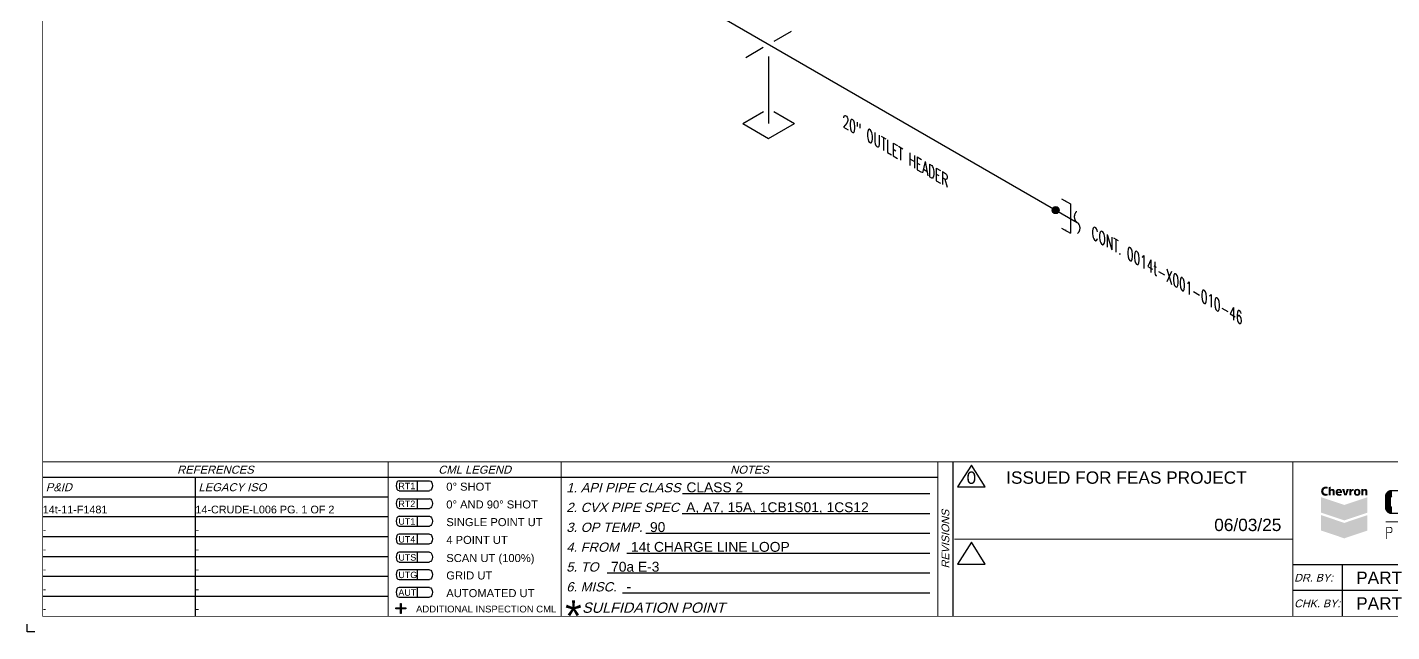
# Model space of a CAD drawing. Header units: inches. Extents: x 0 to 17.2, y 0 to 11.2.
# Drawn here: x 0 to 11.05, y 0 to 4.89 of the extents above; entities that cross this region are included whole.
import ezdxf
from ezdxf.enums import TextEntityAlignment as Align

# ---------------------------------------------------------------- set-up
doc = ezdxf.new("R2010")
doc.units = ezdxf.units.IN
doc.header["$MEASUREMENT"] = 0
doc.linetypes.add('HIDDEN2', pattern=[0.1875, 0.125, -0.0625])
for name, color, linetype in [('BORDER', 3, 'Continuous'), ('BORDERTEXT', 7, 'Continuous'), ('Continuation', 7, 'Continuous'), ('DL', 20, 'Continuous'), ('FITTINGS', 4, 'Continuous'), ('LOGO', 8, 'Continuous'), ('PIPE-ANNO', 150, 'HIDDEN2'), ('TEXT', 7, 'Continuous'), ('UNAS.PIPE', 251, 'Continuous')]:
    doc.layers.add(name, color=color, linetype=linetype)
doc.layers.add('PIPE', color=7, linetype='Continuous', lineweight=30)
doc.styles.add('FEASStandard', font='arial.ttf')
doc.styles.add('PART_Standard', font='romans', dxfattribs={"width": 0.8, "height": 0.09})
doc.styles.add('Richmond', font='arial.ttf')
doc.dimstyles.new('Richmond', dxfattribs={"dimtxt": 0.18, "dimasz": 0.18, "dimexe": 0.18, "dimexo": 0.0625, "dimgap": 0.09, "dimtad": 0, "dimtih": 1, "dimtoh": 1, "dimdec": 4, "dimzin": 0, "dimdsep": 46, "dimtxsty": 'Richmond', "dimcen": 0.09, "dimadec": 0, "dimazin": 0, "dimtfac": 1, "dimtdec": 4, "dimtofl": 0, "dimtmove": 0, "dimatfit": 3, "dimfxl": 1, "dimtolj": 1, "dimtzin": 0, "dimarcsym": 0})

# ---------------------------------------------------------------- blocks, each defined once
blk = doc.blocks.new('Border')
h = blk.add_hatch(color=256)
h.dxf.hatch_style = 1
h.paths.add_polyline_path([(3.147, 0.317), (3.11, 0.317), (3.11, 0.31), (3.147, 0.31), (3.147, 0.273), (3.154, 0.273), (3.154, 0.31), (3.191, 0.31), (3.191, 0.317), (3.154, 0.317), (3.154, 0.354), (3.147, 0.354)])
at = {"layer": 'LOGO', "lineweight": 0}
h = blk.add_hatch(color=164, dxfattribs=at)
edge = h.paths.add_edge_path()
edge.add_spline(control_points=[(10.659, 1.229), (10.656, 1.227), (10.65, 1.225), (10.642, 1.225), (10.618, 1.225), (10.605, 1.242), (10.605, 1.262), (10.605, 1.287), (10.622, 1.3), (10.643, 1.3), (10.652, 1.3), (10.656, 1.298), (10.659, 1.297), (10.659, 1.297), (10.656, 1.282), (10.656, 1.282), (10.653, 1.284), (10.65, 1.285), (10.644, 1.285), (10.634, 1.285), (10.623, 1.279), (10.623, 1.263), (10.623, 1.248), (10.632, 1.241), (10.644, 1.241), (10.649, 1.241), (10.652, 1.241), (10.656, 1.243), (10.656, 1.243), (10.659, 1.229), (10.659, 1.229)], knot_values=[0, 0, 0, 0, 1, 1, 1, 2, 2, 2, 3, 3, 3, 4, 4, 4, 5, 5, 5, 6, 6, 6, 7, 7, 7, 8, 8, 8, 9, 9, 9, 10, 10, 10, 10], degree=3, periodic=0)
h = blk.add_hatch(color=164, dxfattribs=at)
edge = h.paths.add_edge_path()
edge.add_spline(control_points=[(10.698, 1.282), (10.692, 1.282), (10.685, 1.279), (10.682, 1.274), (10.682, 1.274), (10.682, 1.274), (10.682, 1.274), (10.682, 1.274), (10.682, 1.3), (10.682, 1.3), (10.682, 1.3), (10.666, 1.294), (10.666, 1.294), (10.666, 1.294), (10.666, 1.228), (10.666, 1.228), (10.666, 1.228), (10.682, 1.228), (10.682, 1.228), (10.682, 1.228), (10.682, 1.259), (10.682, 1.259), (10.682, 1.263), (10.685, 1.268), (10.691, 1.268), (10.697, 1.268), (10.699, 1.263), (10.699, 1.256), (10.699, 1.256), (10.699, 1.228), (10.699, 1.228), (10.699, 1.228), (10.715, 1.228), (10.715, 1.228), (10.715, 1.228), (10.715, 1.259), (10.715, 1.259), (10.715, 1.275), (10.708, 1.282), (10.698, 1.282)], knot_values=[0, 0, 0, 0, 1, 1, 1, 2, 2, 2, 3, 3, 3, 4, 4, 4, 5, 5, 5, 6, 6, 6, 7, 7, 7, 8, 8, 8, 9, 9, 9, 10, 10, 10, 11, 11, 11, 12, 12, 12, 13, 13, 13, 13], degree=3, periodic=0)
h = blk.add_hatch(color=164, dxfattribs=at)
edge = h.paths.add_edge_path(flags=16)
edge.add_spline(control_points=[(10.758, 1.26), (10.758, 1.264), (10.756, 1.271), (10.749, 1.271), (10.742, 1.271), (10.739, 1.265), (10.739, 1.26), (10.739, 1.26), (10.758, 1.26), (10.758, 1.26)], knot_values=[0, 0, 0, 0, 1, 1, 1, 2, 2, 2, 3, 3, 3, 3], degree=3, periodic=0)
edge = h.paths.add_edge_path()
edge.add_spline(control_points=[(10.739, 1.249), (10.74, 1.242), (10.745, 1.238), (10.754, 1.238), (10.759, 1.238), (10.765, 1.24), (10.769, 1.242), (10.769, 1.242), (10.771, 1.23), (10.771, 1.23), (10.765, 1.227), (10.758, 1.225), (10.751, 1.225), (10.732, 1.225), (10.722, 1.237), (10.722, 1.254), (10.722, 1.271), (10.733, 1.282), (10.75, 1.282), (10.767, 1.282), (10.774, 1.27), (10.774, 1.254), (10.774, 1.253), (10.774, 1.25), (10.774, 1.249), (10.774, 1.249), (10.739, 1.249), (10.739, 1.249)], knot_values=[0, 0, 0, 0, 1, 1, 1, 2, 2, 2, 3, 3, 3, 4, 4, 4, 5, 5, 5, 6, 6, 6, 7, 7, 7, 8, 8, 8, 9, 9, 9, 9], degree=3, periodic=0)
blk.add_hatch(color=164, dxfattribs=at).paths.add_polyline_path([(10.793, 1.228), (10.775, 1.28), (10.793, 1.28), (10.802, 1.243), (10.803, 1.243), (10.812, 1.28), (10.83, 1.28), (10.812, 1.228)])
h = blk.add_hatch(color=164, dxfattribs=at)
edge = h.paths.add_edge_path()
edge.add_spline(control_points=[(10.834, 1.263), (10.834, 1.271), (10.834, 1.276), (10.834, 1.28), (10.834, 1.28), (10.849, 1.28), (10.849, 1.28), (10.849, 1.28), (10.849, 1.27), (10.849, 1.27), (10.849, 1.27), (10.85, 1.27), (10.85, 1.27), (10.852, 1.278), (10.857, 1.281), (10.863, 1.281), (10.865, 1.281), (10.866, 1.281), (10.868, 1.281), (10.868, 1.281), (10.868, 1.266), (10.868, 1.266), (10.867, 1.266), (10.864, 1.266), (10.862, 1.266), (10.855, 1.265), (10.852, 1.261), (10.851, 1.256), (10.85, 1.255), (10.85, 1.254), (10.85, 1.252), (10.85, 1.252), (10.85, 1.228), (10.85, 1.228), (10.85, 1.228), (10.834, 1.228), (10.834, 1.228), (10.834, 1.228), (10.834, 1.263), (10.834, 1.263)], knot_values=[0, 0, 0, 0, 1, 1, 1, 2, 2, 2, 3, 3, 3, 4, 4, 4, 5, 5, 5, 6, 6, 6, 7, 7, 7, 8, 8, 8, 9, 9, 9, 10, 10, 10, 11, 11, 11, 12, 12, 12, 13, 13, 13, 13], degree=3, periodic=0)
h = blk.add_hatch(color=164, dxfattribs=at)
edge = h.paths.add_edge_path(flags=16)
edge.add_spline(control_points=[(10.908, 1.254), (10.908, 1.262), (10.905, 1.27), (10.897, 1.27), (10.889, 1.27), (10.886, 1.262), (10.886, 1.254), (10.886, 1.245), (10.889, 1.238), (10.897, 1.238), (10.905, 1.238), (10.908, 1.245), (10.908, 1.254)], knot_values=[0, 0, 0, 0, 1, 1, 1, 2, 2, 2, 3, 3, 3, 4, 4, 4, 4], degree=3, periodic=0)
edge = h.paths.add_edge_path()
edge.add_spline(control_points=[(10.924, 1.254), (10.924, 1.237), (10.914, 1.225), (10.897, 1.225), (10.88, 1.225), (10.87, 1.237), (10.87, 1.254), (10.87, 1.271), (10.88, 1.282), (10.897, 1.282), (10.914, 1.282), (10.924, 1.271), (10.924, 1.254)], knot_values=[0, 0, 0, 0, 1, 1, 1, 2, 2, 2, 3, 3, 3, 4, 4, 4, 4], degree=3, periodic=0)
h = blk.add_hatch(color=164, dxfattribs=at)
edge = h.paths.add_edge_path()
edge.add_spline(control_points=[(10.931, 1.263), (10.931, 1.27), (10.931, 1.275), (10.931, 1.28), (10.931, 1.28), (10.946, 1.28), (10.946, 1.28), (10.946, 1.28), (10.946, 1.273), (10.946, 1.273), (10.946, 1.273), (10.946, 1.273), (10.946, 1.273), (10.948, 1.276), (10.954, 1.282), (10.963, 1.282), (10.973, 1.282), (10.98, 1.275), (10.98, 1.259), (10.98, 1.259), (10.98, 1.228), (10.98, 1.228), (10.98, 1.228), (10.964, 1.228), (10.964, 1.228), (10.964, 1.228), (10.964, 1.257), (10.964, 1.257), (10.964, 1.263), (10.962, 1.268), (10.956, 1.268), (10.951, 1.268), (10.949, 1.265), (10.948, 1.262), (10.947, 1.261), (10.947, 1.259), (10.947, 1.258), (10.947, 1.258), (10.947, 1.228), (10.947, 1.228), (10.947, 1.228), (10.931, 1.228), (10.931, 1.228), (10.931, 1.228), (10.931, 1.263), (10.931, 1.263)], knot_values=[0, 0, 0, 0, 1, 1, 1, 2, 2, 2, 3, 3, 3, 4, 4, 4, 5, 5, 5, 6, 6, 6, 7, 7, 7, 8, 8, 8, 9, 9, 9, 10, 10, 10, 11, 11, 11, 12, 12, 12, 13, 13, 13, 14, 14, 14, 15, 15, 15, 15], degree=3, periodic=0)
h = blk.add_hatch(color=150, dxfattribs=at)
h.set_gradient(color1=(0, 127, 255), color2=(0, 59, 117), rotation=45, one_color=1, tint=0.23, name='HEMISPHERICAL')
h.paths.add_polyline_path([(10.605, 1.089), (10.605, 1.214), (10.793, 1.151)])
h = blk.add_hatch(color=142, dxfattribs=at)
h.set_gradient(color1=(0, 153, 204), color2=(0, 57, 77), rotation=75, one_color=1, tint=0.15, name='INVCYLINDER')
h.paths.add_polyline_path([(10.98, 1.214), (10.793, 1.151), (10.605, 1.089), (10.793, 1.026), (10.98, 1.089)])
h = blk.add_hatch(color=242, dxfattribs=at)
h.set_gradient(color1=(204, 0, 51), color2=(102, 0, 26), rotation=45, one_color=1, tint=0.2, name='HEMISPHERICAL')
h.paths.add_polyline_path([(10.605, 0.944), (10.605, 1.069), (10.793, 1.006)])
h = blk.add_hatch(color=1, dxfattribs=at)
h.set_gradient(color1=(255, 0, 0), color2=(87, 0, 0), rotation=75, one_color=1, tint=0.17, name='INVCYLINDER')
h.paths.add_polyline_path([(10.98, 1.069), (10.793, 1.006), (10.605, 0.944), (10.793, 0.881), (10.98, 0.944)])
blk.add_line((5.432, 1.244), (7.435, 1.244))
for points in [[(5.43, 1.083), (7.435, 1.083)], [(5.136, 0.922), (7.435, 0.922)], [(4.982, 0.762), (7.435, 0.762)], [(4.822, 0.601), (7.435, 0.601)], [(3.147, 0.317), (3.147, 0.354), (3.154, 0.354), (3.154, 0.317)], [(4.947, 0.44), (7.435, 0.44)], [(3.147, 0.31), (3.11, 0.31), (3.11, 0.317), (3.147, 0.317)], [(3.154, 0.31), (3.154, 0.273), (3.147, 0.273), (3.147, 0.31)], [(3.154, 0.317), (3.191, 0.317), (3.191, 0.31), (3.154, 0.31)]]:
    blk.add_lwpolyline(points)
at = {"layer": 'BORDER'}
for p, q in [((7.625, 0.25), (7.625, 1.5)), ((7.5, 1.375), (0.25, 1.375)), ((1.487, 0.25), (1.487, 1.375)), ((1.487, 1.214), (0.25, 1.214)), ((3.048, 1.214), (1.487, 1.214)), ((1.487, 1.054), (0.25, 1.054)), ((3.048, 1.054), (1.487, 1.054)), ((1.487, 0.893), (0.25, 0.893)), ((3.048, 0.893), (1.487, 0.893)), ((1.487, 0.732), (0.25, 0.732)), ((3.048, 0.732), (1.487, 0.732)), ((12.25, 0.667), (10.375, 0.667)), ((10.775, 0.667), (10.775, 0.25)), ((1.487, 0.571), (0.25, 0.571)), ((3.048, 0.571), (1.487, 0.571)), ((12.25, 0.458), (10.375, 0.458)), ((1.487, 0.411), (0.25, 0.411)), ((3.048, 0.411), (1.487, 0.411))]:
    blk.add_line(p, q, dxfattribs=at)
at = {"layer": 'BORDER', "const_width": 0.005}
blk.add_lwpolyline([(0.25, 0.25), (17.25, 0.25), (17.25, 11.25), (0.25, 11.25)], close=True, dxfattribs=at)
at = {"layer": 'BORDER', "const_width": 0.00833}
for points in [[(17.25, 1.5), (0.25, 1.5)], [(3.048, 0.25), (3.048, 1.5)], [(4.45, 0.25), (4.45, 1.5)], [(7.5, 0.25), (7.5, 1.5)], [(10.375, 0.25), (10.375, 1.5)], [(7.634, 0.875), (10.375, 0.875)]]:
    blk.add_lwpolyline(points, dxfattribs=at)
at = {"layer": 'BORDERTEXT', "color": 7, "linetype": 'Continuous'}
for p, q in [((3.137, 1.346), (3.383, 1.346)), ((3.137, 1.267), (3.383, 1.267)), ((3.137, 1.202), (3.383, 1.202)), ((3.137, 1.123), (3.383, 1.123))]:
    blk.add_line(p, q, dxfattribs=at)
at = {"layer": 'BORDERTEXT'}
for p, q in [((3.283, 1.346), (3.283, 1.267)), ((3.283, 1.202), (3.283, 1.123)), ((3.283, 1.059), (3.283, 0.98)), ((3.283, 1.059), (3.283, 0.98)), ((3.283, 0.915), (3.283, 0.836)), ((3.283, 0.915), (3.283, 0.836)), ((3.283, 0.768), (3.283, 0.689)), ((3.283, 0.768), (3.283, 0.689)), ((3.283, 0.626), (3.283, 0.548)), ((3.283, 0.626), (3.283, 0.548)), ((3.283, 0.483), (3.283, 0.405)), ((3.283, 0.483), (3.283, 0.405))]:
    blk.add_line(p, q, dxfattribs=at)
at = {"layer": 'BORDERTEXT', "color": 7}
for p, q in [((3.383, 1.059), (3.137, 1.059)), ((3.137, 0.98), (3.383, 0.98)), ((3.383, 0.915), (3.137, 0.915)), ((3.137, 0.836), (3.383, 0.836)), ((3.383, 0.768), (3.137, 0.768)), ((3.137, 0.689), (3.383, 0.689)), ((3.383, 0.626), (3.137, 0.626)), ((3.137, 0.548), (3.383, 0.548)), ((3.383, 0.483), (3.137, 0.483)), ((3.137, 0.405), (3.383, 0.405))]:
    blk.add_line(p, q, dxfattribs=at)
at = {"layer": 'BORDERTEXT'}
for centre in [(3.137, 1.307), (3.137, 1.163), (3.137, 1.02), (3.137, 0.876), (3.137, 0.729), (3.137, 0.587), (3.137, 0.444)]:
    blk.add_ellipse(centre, major_axis=(0, -0.0394), ratio=0.624439, start_param=3.141593, end_param=6.283185, dxfattribs=at)
at = {"layer": 'BORDERTEXT', "extrusion": (0, 0, -1)}
for centre in [(3.383, 1.307), (3.383, 1.163), (3.383, 1.02), (3.383, 0.876), (3.383, 0.729), (3.383, 0.587), (3.383, 0.444)]:
    blk.add_ellipse(centre, major_axis=(0, -0.0394), ratio=0.624439, start_param=3.141593, end_param=6.283185, dxfattribs=at)
at = {"layer": 'LOGO'}
for p, q in [((11.13, 1.118), (11.13, 1.233)), ((11.133, 1.109), (11.133, 1.242)), ((11.136, 1.103), (11.136, 1.248)), ((11.139, 1.099), (11.139, 1.252)), ((11.143, 1.096), (11.143, 1.255)), ((11.146, 1.094), (11.146, 1.257)), ((11.149, 1.091), (11.149, 1.26)), ((11.152, 1.09), (11.152, 1.261)), ((11.155, 1.088), (11.155, 1.263)), ((11.158, 1.087), (11.158, 1.264)), ((11.161, 1.086), (11.161, 1.265)), ((11.164, 1.086), (11.164, 1.265)), ((11.168, 1.085), (11.168, 1.266)), ((11.171, 1.216), (11.171, 1.266)), ((11.174, 1.22), (11.174, 1.266)), ((11.171, 1.085), (11.171, 1.136)), ((11.174, 1.085), (11.174, 1.132))]:
    blk.add_line(p, q, dxfattribs=at)
for points in [[(11.129, 1.225), (11.128, 1.209), (11.127, 1.192), (11.127, 1.176), (11.127, 1.16), (11.128, 1.144), (11.129, 1.127), (11.129, 1.127), (11.129, 1.125), (11.13, 1.122), (11.13, 1.12), (11.13, 1.117), (11.131, 1.115), (11.132, 1.112), (11.133, 1.11), (11.134, 1.108), (11.135, 1.106), (11.136, 1.104), (11.137, 1.102), (11.139, 1.1), (11.141, 1.098), (11.142, 1.097), (11.144, 1.095), (11.146, 1.093), (11.148, 1.092), (11.15, 1.091), (11.152, 1.09), (11.155, 1.089), (11.157, 1.088), (11.159, 1.087), (11.161, 1.086), (11.164, 1.086), (11.166, 1.085), (11.169, 1.085), (11.171, 1.085), (11.228, 1.085)], [(11.177, 1.13), (11.176, 1.131), (11.174, 1.132), (11.173, 1.133), (11.172, 1.134), (11.171, 1.135), (11.17, 1.136), (11.17, 1.138), (11.169, 1.139), (11.168, 1.141), (11.168, 1.142), (11.168, 1.144), (11.168, 1.145), (11.168, 1.206), (11.168, 1.208), (11.168, 1.209), (11.168, 1.211), (11.169, 1.213), (11.17, 1.214), (11.17, 1.215), (11.171, 1.217), (11.172, 1.218), (11.173, 1.219), (11.174, 1.22), (11.176, 1.221), (11.177, 1.222)], [(11.228, 1.266), (11.171, 1.266), (11.169, 1.266), (11.166, 1.266), (11.164, 1.265), (11.161, 1.265), (11.159, 1.264), (11.157, 1.263), (11.155, 1.263), (11.152, 1.261), (11.15, 1.26), (11.148, 1.259), (11.146, 1.258), (11.144, 1.256), (11.142, 1.255), (11.141, 1.253), (11.139, 1.251), (11.137, 1.249), (11.136, 1.247), (11.135, 1.245), (11.134, 1.243), (11.133, 1.241), (11.132, 1.238), (11.131, 1.236), (11.13, 1.234), (11.13, 1.231), (11.13, 1.229), (11.129, 1.227), (11.129, 1.224)]]:
    blk.add_lwpolyline(points, dxfattribs=at)
for points, const_width in [([(12.024, 1.015), (11.127, 1.015)], 0.00625), ([(11.136, 0.974), (11.136, 0.875)], 0.00773)]:
    blk.add_lwpolyline(points, dxfattribs=dict(at, const_width=const_width))
at = {"layer": 'LOGO', "const_width": 0.00773}
blk.add_lwpolyline([(11.14, 0.97), (11.162, 0.97, -0.414214), (11.179, 0.953), (11.179, 0.944, -0.414214), (11.162, 0.927), (11.14, 0.927)], format="xyb", dxfattribs=at)
at = {"layer": 'BORDERTEXT', "style": 'FEASStandard', "oblique": 15}
for s, p in [('REFERENCES', (1.649, 1.437)), ('CML LEGEND', (3.749, 1.437)), ('NOTES', (5.975, 1.437))]:
    blk.add_text(s, height=0.065, dxfattribs=at).set_placement(p, align=Align.MIDDLE)
for s, height, p in [('P&ID', 0.065, (0.275, 1.295)), ('LEGACY ISO', 0.065, (1.512, 1.295)), ('DR. BY:', 0.0625, (10.387, 0.562)), ('CHK. BY:', 0.0625, (10.387, 0.354))]:
    blk.add_text(s, height=height, dxfattribs=at).set_placement(p, align=Align.MIDDLE_LEFT)
at = {"layer": 'BORDERTEXT', "style": 'FEASStandard'}
for s, height, p in [('RT1', 0.0518, (3.131, 1.279)), ('0%%D SHOT', 0.0648, (3.519, 1.267)), ('RT2', 0.0518, (3.131, 1.135)), ('0%%D AND 90%%D SHOT', 0.0648, (3.519, 1.123)), ('UT1', 0.0518, (3.131, 0.992)), ('SINGLE POINT UT', 0.0648, (3.519, 0.98)), ('UT4', 0.0518, (3.131, 0.847)), ('4 POINT UT', 0.0648, (3.519, 0.836)), ('UTS', 0.0518, (3.131, 0.701)), ('SCAN UT (100%%%)', 0.0648, (3.519, 0.689)), ('UTG', 0.0518, (3.131, 0.559)), ('GRID UT', 0.0648, (3.519, 0.548)), ('AUT', 0.0518, (3.131, 0.416)), ('AUTOMATED UT', 0.0648, (3.519, 0.405)), ('ADDITIONAL INSPECTION CML', 0.055, (3.274, 0.281))]:
    blk.add_text(s, height=height, dxfattribs=at).set_placement(p)
at = {"layer": 'BORDERTEXT', "style": 'FEASStandard', "oblique": 15}
for s, height, p in [('1. API PIPE CLASS', 0.075, (4.491, 1.254)), ('2. CVX PIPE SPEC', 0.075, (4.491, 1.094)), ('3. OP TEMP.', 0.075, (4.491, 0.933)), ('4. FROM ', 0.075, (4.491, 0.772)), ('5. TO ', 0.075, (4.491, 0.612)), ('6. MISC. ', 0.075, (4.491, 0.451)), ('SULFIDATION POINT', 0.08333, (4.619, 0.278))]:
    blk.add_text(s, height=height, dxfattribs=at).set_placement(p)
blk.add_text('REVISIONS', height=0.0625, rotation=90, dxfattribs=at).set_placement((7.562, 0.875), align=Align.MIDDLE)
at = {"layer": 'BORDERTEXT', "insert": (4.481, 0.378), "char_height": 0.25, "attachment_point": 1, "style": 'FEASStandard'}
blk.add_mtext('*', dxfattribs=at)
blk = doc.blocks.new('BORDER TEXT')
at = {"layer": 'BORDERTEXT'}
for tag, p, height, style in [('API_PIPE_CLASS', (5.464, 1.254), 0.08, 'Richmond'), ('MATERIAL1', (12.263, 1.211), 0.08, 'Richmond'), ('P&ID_#1', (0.25, 1.083), 0.0625, 'FEASStandard'), ('LINE_#1', (1.487, 1.083), 0.0625, 'FEASStandard'), ('CVX_PIPE_SPEC', (5.462, 1.093), 0.08, 'Richmond'), ('MATERIAL2', (12.263, 1.04), 0.08, 'Richmond'), ('OP_TEMP', (5.169, 0.932), 0.08, 'Richmond'), ('P&ID_#2', (0.25, 0.922), 0.0625, 'FEASStandard'), ('LINE_#2', (1.487, 0.922), 0.0625, 'FEASStandard'), ('MATERIAL3', (12.263, 0.868), 0.08, 'Richmond'), ('P&ID_#3', (0.25, 0.762), 0.0625, 'FEASStandard'), ('LINE_#3', (1.487, 0.762), 0.0625, 'FEASStandard'), ('FROM', (5.015, 0.772), 0.08, 'Richmond'), ('MATERIAL4', (12.263, 0.696), 0.08, 'Richmond'), ('P&ID_#4', (0.25, 0.601), 0.0625, 'FEASStandard'), ('LINE_#4', (1.487, 0.601), 0.0625, 'FEASStandard'), ('TO', (4.854, 0.611), 0.08, 'Richmond'), ('MATERIAL5', (12.263, 0.525), 0.08, 'Richmond'), ('P&ID_#5', (0.25, 0.44), 0.0625, 'FEASStandard'), ('LINE_#5', (1.487, 0.44), 0.0625, 'FEASStandard'), ('MISC', (4.979, 0.451), 0.08, 'Richmond'), ('INSULATION', (12.928, 0.414), 0.0625, 'FEASStandard'), ('P&ID_#6', (0.25, 0.28), 0.0625, 'FEASStandard'), ('LINE_#6', (1.487, 0.28), 0.0625, 'FEASStandard'), ('PWHT', (12.928, 0.281), 0.0625, 'FEASStandard')]:
    blk.add_attdef(tag, p, '', height=height, dxfattribs=dict(at, style=style))
at = {"layer": 'BORDERTEXT', "style": 'FEASStandard'}
for tag, p in [('DR.BY', (11.075, 0.562)), ('DR.BY_DATE', (11.95, 0.562)), ('CHK_BY', (11.075, 0.354)), ('CHK._BY_DATE', (11.95, 0.354))]:
    blk.add_attdef(tag, text='', height=0.1, dxfattribs=at).set_placement(p, align=Align.MIDDLE_CENTER)
at = {"layer": 'BORDERTEXT', "style": 'PART_Standard', "width": 0.8}
for tag, p in [('PLANT_NUMBER', (13.938, 0.384)), ('SYSTEM_NUMBER', (14.812, 0.384)), ('CIRCUIT_NUMBER', (15.688, 0.384)), ('SHEET_NUMBER', (16.5, 0.384)), ('REVISION', (17.062, 0.384))]:
    blk.add_attdef(tag, text='', height=0.15, dxfattribs=at).set_placement(p, align=Align.MIDDLE_CENTER)
blk = doc.blocks.new('4_SUPPORT_I-BEAM_30')
at = {"color": 0, "linetype": 'ByBlock', "lineweight": -2}
for p, q in [((-0.044, 0.025), (-0.186, 0.107)), ((0.186, -0.107), (0.044, -0.025))]:
    blk.add_line(p, q, dxfattribs=at)
blk = doc.blocks.new('4_SUPPORT_PLATE_00')
at = {"color": 0, "linetype": 'ByBlock', "lineweight": -2}
for p, q in [((0, -0.1), (0, -0.643)), ((-0.21, -0.643), (-0.042, -0.546)), ((0.041, -0.545), (0.21, -0.643)), ((-0.21, -0.643), (0, -0.764)), ((0, -0.764), (0.21, -0.643))]:
    blk.add_line(p, q, dxfattribs=at)
blk = doc.blocks.new('1_Text_330')
at = {"layer": 'TEXT', "style": 'PART_Standard', "oblique": 330, "width": 0.8}
blk.add_attdef('3/4"', (0, 0), '', height=0.09, rotation=330, dxfattribs=at)
blk = doc.blocks.new('2_WELD_SINGLE_00')
at = {"linetype": 'ByBlock', "lineweight": -2}
h = blk.add_hatch(color=0, dxfattribs=at)
edge = h.paths.add_edge_path()
edge.add_arc((0, 0), 0.0286, 0, 360)
at = {"color": 0, "linetype": 'ByBlock', "lineweight": -2}
blk.add_circle((0, 0), 0.0286, dxfattribs=at)
blk = doc.blocks.new('1_BREAK-PIPE_PIPE_00')
at = {"color": 0, "linetype": 'ByBlock', "lineweight": -2}
for centre, major_axis in [((0.03, -0.092), (0, 0.101)), ((-0.03, 0.092), (0, -0.101))]:
    blk.add_ellipse(centre, major_axis=major_axis, ratio=0.711978, start_param=0.427466, end_param=3.141593, dxfattribs=at)
blk = doc.blocks.new('1_Tilde_00')
at = {"layer": 'PIPE-ANNO', "xscale": -0.5000000000000001, "yscale": 0.5, "zscale": 0.5}
blk.add_blockref('1_BREAK-PIPE_PIPE_00', (0, 0), dxfattribs=at)
blk = doc.blocks.new('1_Cont_330')
at = {"layer": 'Continuation', "style": 'PART_Standard', "oblique": 330, "width": 0.8}
blk.add_attdef('CONT.', (0, 0), '', height=0.09, rotation=330, dxfattribs=at)
blk = doc.blocks.new('*U89')
at = {"color": 20, "linetype": 'ByBlock', "ltscale": 0.7}
blk.add_line((-0.054, 0.15), (-0.054, -0.087), dxfattribs=at)
for points in [[(-0.126, 0.191), (-0.054, 0.15)], [(-0.126, -0.046), (-0.054, -0.087)]]:
    blk.add_leader(points, dimstyle='Richmond', override={"dimasz": 0.04, "dimgap": 0.09, "dimtad": 0}, dxfattribs=at)

msp = doc.modelspace()

# ---------------------------------------------------------------- linework, layer by layer
for p, q in [((0, 0), (0, 0.062)), ((0.062, 0), (0, 0))]:
    msp.add_line(p, q)
at = {"layer": 'BORDERTEXT'}
for points in [[(7.647, 1.349), (7.534, 1.173), (7.76, 1.173)], [(7.647, 0.724), (7.534, 0.548), (7.76, 0.548)]]:
    msp.add_lwpolyline(points, close=True, dxfattribs=at)
at = {"layer": 'PIPE'}
msp.add_line((5.241, 5.198), (8.504, 3.314), dxfattribs=at)
at = {"layer": 'UNAS.PIPE'}
msp.add_line((8.33, 3.414), (8.504, 3.314), dxfattribs=at)

# ---------------------------------------------------------------- block references
msp.add_blockref('1_Tilde_00', (8.504, 3.314))
at = {"layer": 'BORDER'}
msp.add_blockref('Border', (-0.125, -0.125), dxfattribs=at)
at = {"layer": 'BORDERTEXT'}
ref = msp.add_blockref('BORDER TEXT', (-0.125, -0.125), dxfattribs=at)
ref.add_attrib('CHK_BY', 'PART', dxfattribs={"height": 0.1, "style": 'FEASStandard'}).set_placement((10.95, 0.229), align=Align.MIDDLE_CENTER)
ref.add_attrib('DR.BY', 'PART', dxfattribs={"height": 0.1, "style": 'FEASStandard'}).set_placement((10.95, 0.437), align=Align.MIDDLE_CENTER)
ref.add_attrib('MISC', '-', (4.854, 0.326), dxfattribs={"height": 0.08, "style": 'Richmond'})
ref.add_attrib('TO', '70a E-3', (4.729, 0.486), dxfattribs={"height": 0.08, "style": 'Richmond'})
ref.add_attrib('FROM', '14t CHARGE LINE LOOP', (4.89, 0.647), dxfattribs={"height": 0.08, "style": 'Richmond'})
ref.add_attrib('OP_TEMP', '90', (5.044, 0.807), dxfattribs={"height": 0.08, "style": 'Richmond'})
ref.add_attrib('CVX_PIPE_SPEC', 'A, A7, 15A, 1CB1S01, 1CS12', (5.337, 0.968), dxfattribs={"height": 0.08, "style": 'Richmond'})
ref.add_attrib('API_PIPE_CLASS', 'CLASS 2', (5.339, 1.129), dxfattribs={"height": 0.08, "style": 'Richmond'})
ref.add_attrib('LINE_#6', '-', (1.362, 0.155), dxfattribs={"height": 0.0625, "style": 'FEASStandard'})
ref.add_attrib('LINE_#5', '-', (1.362, 0.315), dxfattribs={"height": 0.0625, "style": 'FEASStandard'})
ref.add_attrib('LINE_#4', '-', (1.362, 0.476), dxfattribs={"height": 0.0625, "style": 'FEASStandard'})
ref.add_attrib('LINE_#3', '-', (1.362, 0.637), dxfattribs={"height": 0.0625, "style": 'FEASStandard'})
ref.add_attrib('LINE_#2', '-', (1.362, 0.797), dxfattribs={"height": 0.0625, "style": 'FEASStandard'})
ref.add_attrib('LINE_#1', '14-CRUDE-L006 PG. 1 OF 2', (1.362, 0.958), dxfattribs={"height": 0.0625, "style": 'FEASStandard'})
ref.add_attrib('P&ID_#6', '-', (0.125, 0.155), dxfattribs={"height": 0.0625, "style": 'FEASStandard'})
ref.add_attrib('P&ID_#5', '-', (0.125, 0.315), dxfattribs={"height": 0.0625, "style": 'FEASStandard'})
ref.add_attrib('P&ID_#4', '-', (0.125, 0.476), dxfattribs={"height": 0.0625, "style": 'FEASStandard'})
ref.add_attrib('P&ID_#3', '-', (0.125, 0.637), dxfattribs={"height": 0.0625, "style": 'FEASStandard'})
ref.add_attrib('P&ID_#2', '-', (0.125, 0.797), dxfattribs={"height": 0.0625, "style": 'FEASStandard'})
ref.add_attrib('P&ID_#1', '14t-11-F1481', (0.125, 0.958), dxfattribs={"height": 0.0625, "style": 'FEASStandard'})
at = {"layer": 'Continuation'}
msp.add_blockref('1_Cont_330', (8.621, 3.186), dxfattribs=at).add_auto_attribs({'CONT.': 'CONT. 0014t-X001-010-46'})
at = {"layer": 'DL'}
msp.add_blockref('*U89', (8.504, 3.314), dxfattribs=at)
at = {"layer": 'FITTINGS', "xscale": -1}
msp.add_blockref('4_SUPPORT_I-BEAM_30', (6.005, 4.757), dxfattribs=at)
at = {"layer": 'FITTINGS'}
msp.add_blockref('4_SUPPORT_PLATE_00', (6.005, 4.757), dxfattribs=at)
at = {"layer": 'TEXT'}
msp.add_blockref('1_Text_330', (6.604, 4.089), dxfattribs=at).add_auto_attribs({'3/4"': '20" OUTLET HEADER'})
at = {"layer": 'UNAS.PIPE', "rotation": 330.0000000000022}
msp.add_blockref('2_WELD_SINGLE_00', (8.33, 3.414), dxfattribs=at)

# ---------------------------------------------------------------- texts
at = {"layer": 'BORDERTEXT', "style": 'FEASStandard'}
msp.add_text('ISSUED FOR FEAS PROJECT', height=0.1, dxfattribs=at).set_placement((8.903, 1.248), align=Align.MIDDLE_CENTER)
for tag, text, p in [('0', '', (7.647, 1.247)), ('06/03/25', '-', (9.886, 0.865))]:
    msp.add_attdef(tag, text=text, height=0.1, dxfattribs=at).set_placement(p, align=Align.MIDDLE_CENTER)

doc.saveas('drawing.dxf')
